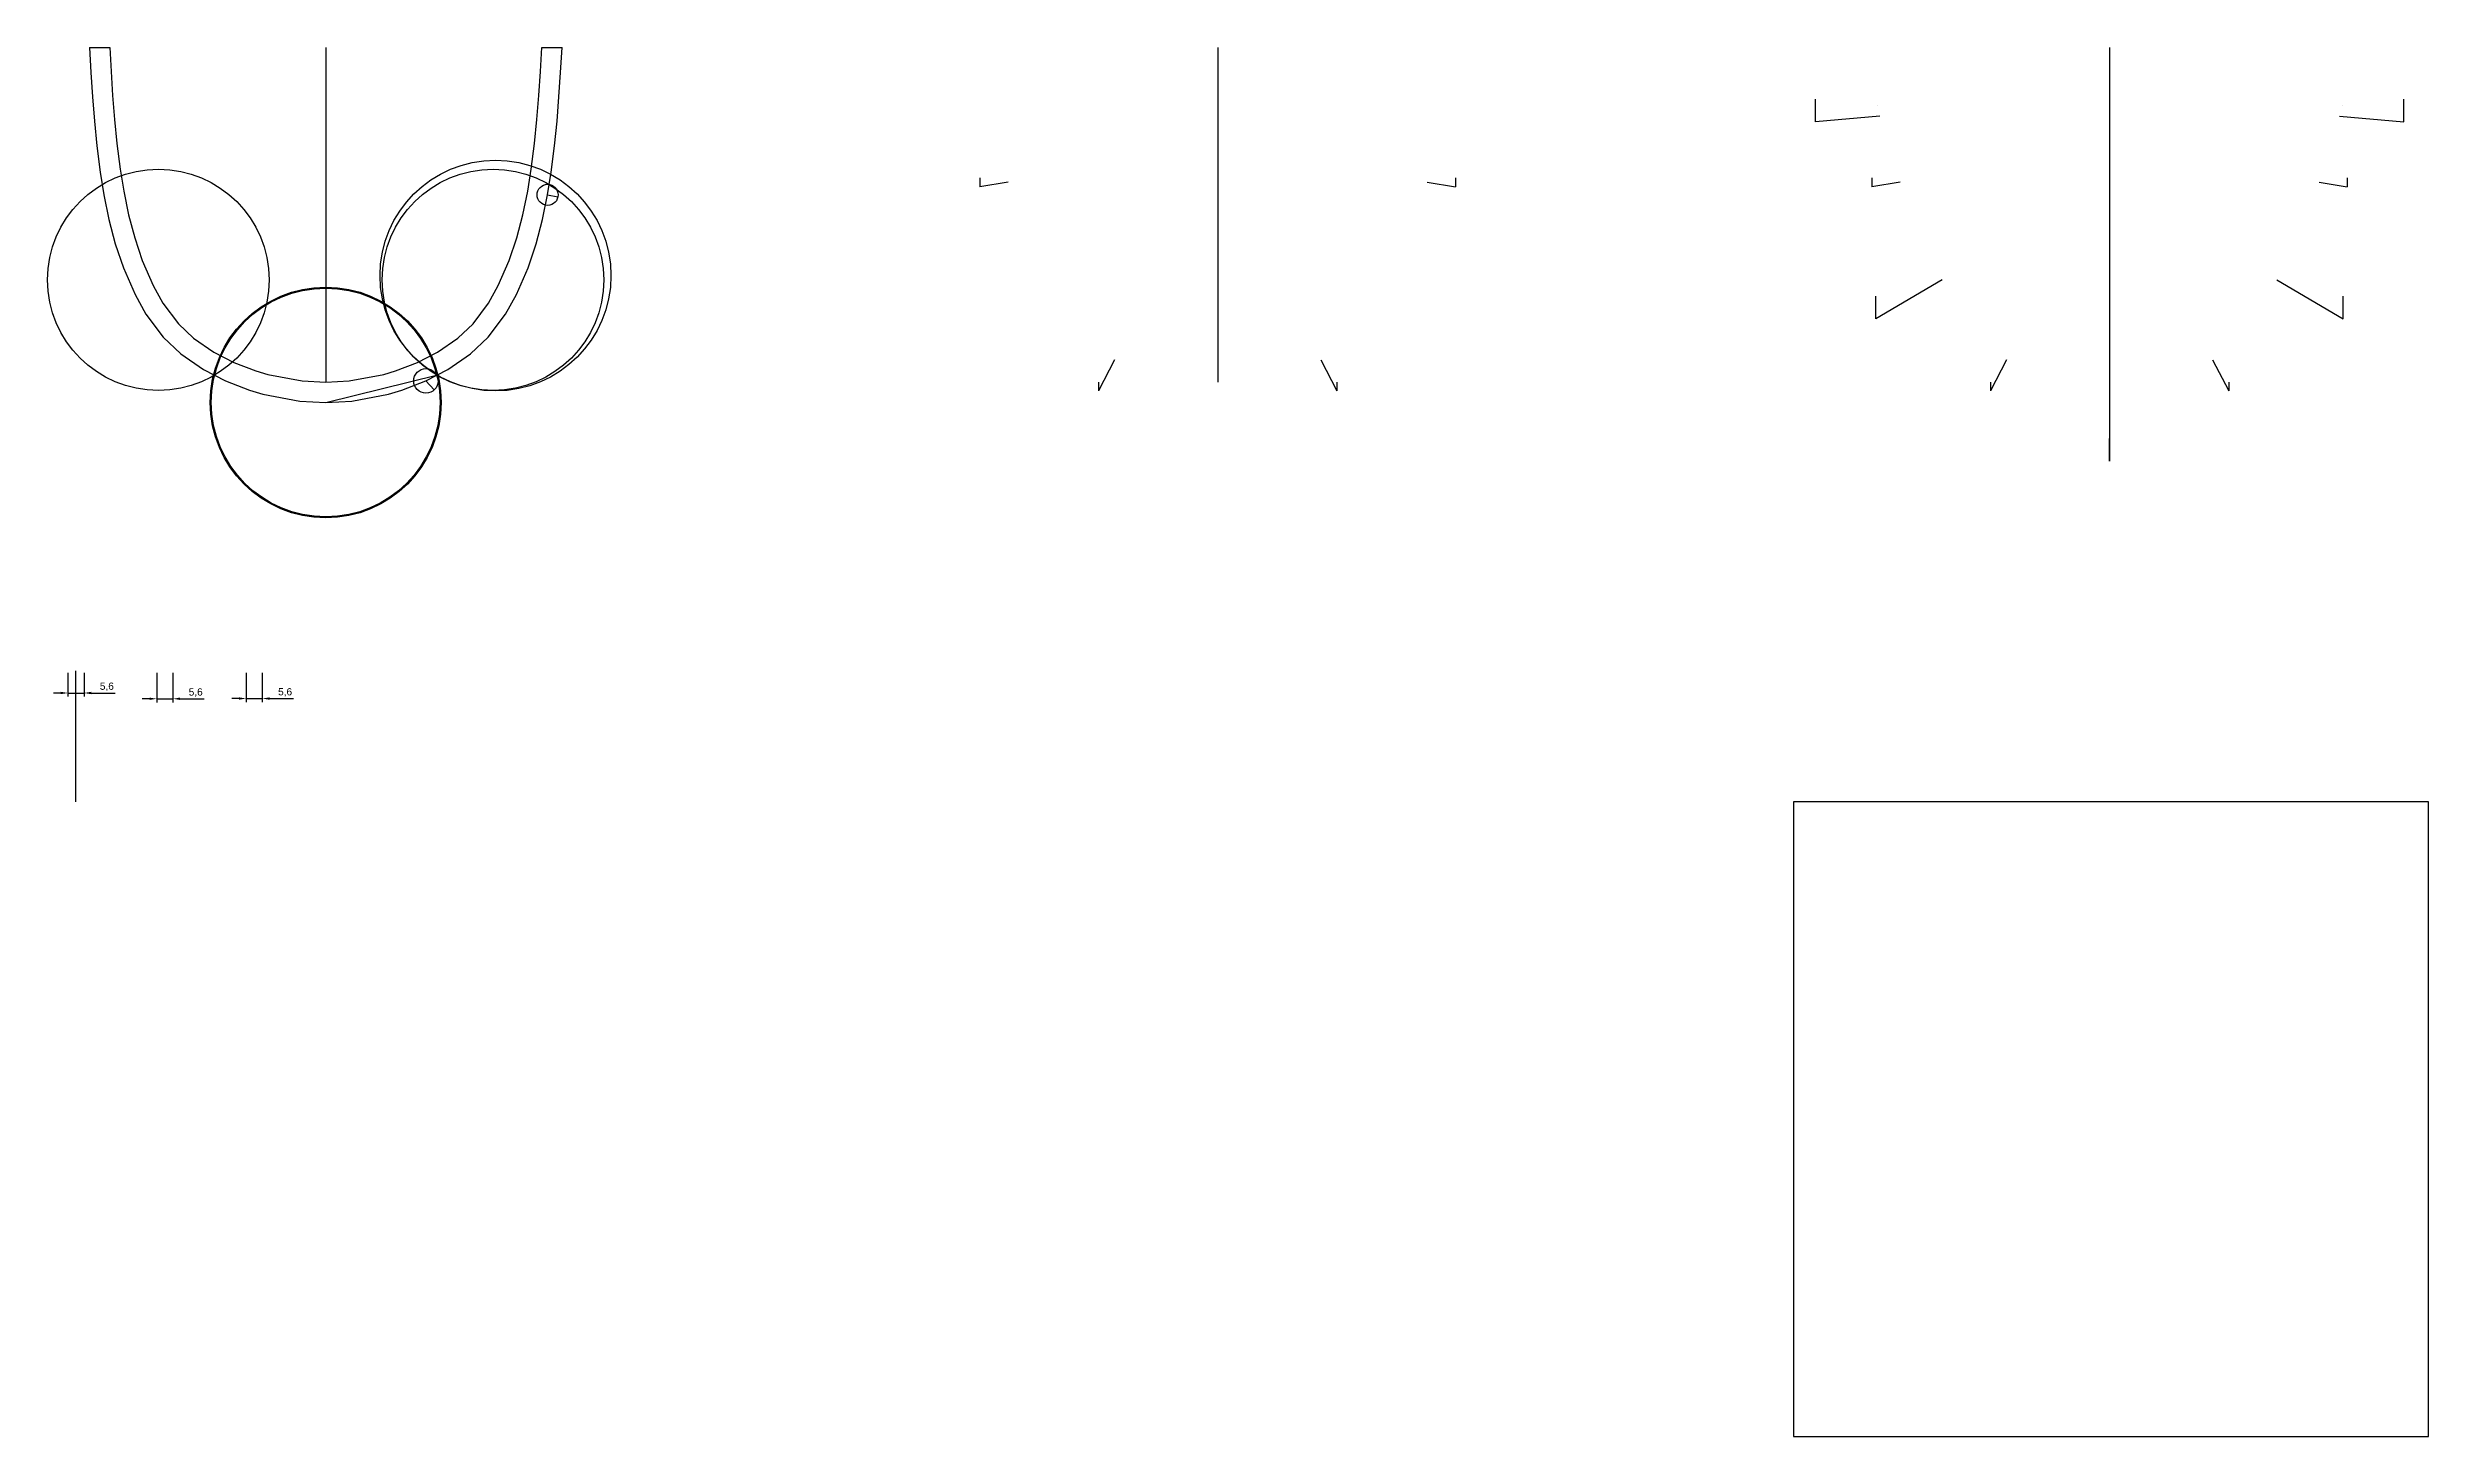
# Model space of a CAD drawing. Header units: millimetres. Extents: x 9 to 1485, y -262 to 627.
# Drawn here: x 661 to 1485, y -262 to 220 of the extents above; entities that cross this region are included whole.
import ezdxf

# ---------------------------------------------------------------- set-up
doc = ezdxf.new("R2010")
doc.units = ezdxf.units.MM
doc.layers.add('AUX', color=6, linetype='Continuous')
doc.layers.add('Figura', color=5, linetype='Continuous')
doc.styles.get("Standard").update_dxf_attribs({"font": 'arial.ttf'})
doc.dimstyles.new('ISO-25', dxfattribs={"dimtxt": 2.5, "dimasz": 2.5, "dimexe": 1.25, "dimexo": 0.625, "dimtad": 1, "dimtxsty": 'Standard', "dimcen": 2.5, "dimadec": 0, "dimazin": 0, "dimtfac": 1, "dimtmove": 0, "dimatfit": 3, "dimfxl": 1, "dimarcsym": 0})

# ---------------------------------------------------------------- blocks, each defined once
blk = doc.blocks.new('*D4')
at = {"color": 0, "lineweight": -2, "transparency": 16777216}
for p, q in [((667.53, 2.82), (667.53, -5.44)), ((673.13, 2.82), (673.13, -5.44)), ((665.03, -4.19), (662.53, -4.19)), ((667.53, -4.19), (673.13, -4.19)), ((675.63, -4.19), (683.93, -4.19))]:
    blk.add_line(p, q, dxfattribs=at)
at = {"color": 0, "transparency": 16777216}
for points in [[(665.03, -3.77), (665.03, -4.6), (667.53, -4.19)], [(675.63, -3.77), (675.63, -4.6), (673.13, -4.19)]]:
    blk.add_solid(points, dxfattribs=at)
at = {"layer": 'Defpoints', "color": 0, "transparency": 16777216}
for p in [(667.53, 3.45), (673.13, 3.45), (673.13, -4.19)]:
    blk.add_point(p, dxfattribs=at)
at = {"color": 0, "transparency": 16777216, "insert": (681.03, -2.06), "char_height": 2.5, "attachment_point": 5}
blk.add_mtext('5,6', dxfattribs=at)
blk = doc.blocks.new('*D5')
at = {"color": 0, "lineweight": -2, "transparency": 16777216}
for p, q in [((698.31, 2.82), (698.31, -7.44)), ((703.91, 2.82), (703.91, -7.44)), ((695.81, -6.19), (693.31, -6.19)), ((698.31, -6.19), (703.91, -6.19)), ((706.41, -6.19), (714.71, -6.19))]:
    blk.add_line(p, q, dxfattribs=at)
at = {"color": 0, "transparency": 16777216}
for points in [[(695.81, -5.77), (695.81, -6.6), (698.31, -6.19)], [(706.41, -5.77), (706.41, -6.6), (703.91, -6.19)]]:
    blk.add_solid(points, dxfattribs=at)
at = {"layer": 'Defpoints', "color": 0, "transparency": 16777216}
for p in [(698.31, 3.45), (703.91, 3.45), (703.91, -6.19)]:
    blk.add_point(p, dxfattribs=at)
at = {"color": 0, "transparency": 16777216, "insert": (711.81, -4.06), "char_height": 2.5, "attachment_point": 5}
blk.add_mtext('5,6', dxfattribs=at)
blk = doc.blocks.new('*D6')
at = {"color": 0, "lineweight": -2, "transparency": 16777216}
for p, q in [((729.29, 2.82), (729.29, -7.36)), ((734.89, 2.82), (734.89, -7.36)), ((726.79, -6.11), (724.29, -6.11)), ((729.29, -6.11), (734.89, -6.11)), ((737.39, -6.11), (745.69, -6.11))]:
    blk.add_line(p, q, dxfattribs=at)
at = {"color": 0, "transparency": 16777216}
for points in [[(726.79, -5.69), (726.79, -6.53), (729.29, -6.11)], [(737.39, -5.69), (737.39, -6.53), (734.89, -6.11)]]:
    blk.add_solid(points, dxfattribs=at)
at = {"layer": 'Defpoints', "color": 0, "transparency": 16777216}
for p in [(729.29, 3.45), (734.89, 3.45), (734.89, -6.11)]:
    blk.add_point(p, dxfattribs=at)
at = {"color": 0, "transparency": 16777216, "insert": (742.79, -3.98), "char_height": 2.5, "attachment_point": 5}
blk.add_mtext('5,6', dxfattribs=at)

msp = doc.modelspace()

# ---------------------------------------------------------------- linework, layer by layer
for p, q in [((756.855, 219.521), (756.855, 103.523)), ((1065.881, 219.521), (1065.881, 103.523)), ((1374.906, 219.521), (1374.906, 103.523)), ((1272.968, 193.734), (1272.968, 201.661)), ((1476.844, 193.734), (1476.844, 201.661)), ((1295.248, 195.804), (1272.968, 193.734)), ((1454.564, 195.804), (1476.844, 193.734)), ((983.527, 174.342), (983.527, 171.295)), ((1148.234, 174.342), (1148.234, 171.295)), ((1292.553, 174.342), (1292.553, 171.295)), ((1457.259, 174.342), (1457.259, 171.295)), ((1316.939, 139.015), (1293.932, 125.458)), ((1293.932, 125.458), (1293.932, 133.385)), ((1432.873, 139.015), (1455.88, 125.458)), ((1455.88, 125.458), (1455.88, 133.385)), ((756.855, 96.512), (795.683, 106.124)), ((1024.616, 103.602), (1024.616, 100.555)), ((1107.145, 103.602), (1107.145, 100.555)), ((1333.642, 103.602), (1333.642, 100.555)), ((1374.906, 105.944), (1374.906, 76.147)), ((1416.17, 103.602), (1416.17, 100.555)), ((1374.906, 76.147), (1374.906, 84.074)), ((670.333, -41.917), (670.333, 3.446))]:
    msp.add_line(p, q)
at = {"extrusion": (-0.996928, -0.078324, 0)}
msp.add_line((1294.338, 199.392, 2), (1294.338, 199.392), dxfattribs=at)
at = {"extrusion": (0.996928, -0.078324, -6.01853e-36)}
msp.add_line((1455.474, 199.392, 2), (1455.474, 199.392), dxfattribs=at)
msp.add_lwpolyline([(1265.348, -261.868), (1485.348, -261.868), (1485.348, -41.868), (1265.348, -41.868)], close=True)
for centre, radius in [((815.679, 140.506), 40), ((833.728, 168.484), 3.65), ((756.855, 96.512), 40), ((791.576, 104.001), 4.25)]:
    msp.add_circle(centre, radius)
at = {"layer": 'AUX'}
for p, q in [((993.325, 172.878), (983.527, 171.295)), ((1138.436, 172.878), (1148.234, 171.295)), ((1302.351, 172.878), (1292.553, 171.295)), ((1447.461, 172.878), (1457.259, 171.295)), ((1030.187, 111.332), (1024.616, 100.555)), ((1101.574, 111.332), (1107.145, 100.555)), ((1339.212, 111.332), (1333.642, 100.555)), ((1410.6, 111.332), (1416.17, 100.555))]:
    msp.add_line(p, q, dxfattribs=at)
for points in [[(795.352, 105.953), (799.2, 107.942), (807.064, 113.386), (813.151, 119.134), (819.127, 127.148), (822.896, 133.929), (826.939, 143.197), (829.75, 151.529), (831.979, 159.974), (833.728, 168.484), (837.303, 167.749)], [(756.855, 96.512), (765.855, 97.02), (778.601, 99.439), (783.28, 100.819), (791.576, 104.001), (794.46, 100.879)]]:
    msp.add_lwpolyline(points, dxfattribs=at)
for centre, radius in [((698.88, 139.02), 38.378), ((814.831, 139.02), 38.378), ((756.855, 96.512), 39.637)]:
    msp.add_circle(centre, radius, dxfattribs=at)
at = {"layer": 'Figura'}
for p, q in [((674.994, 219.521), (682.006, 219.521)), ((831.705, 219.521), (838.717, 219.521))]:
    msp.add_line(p, q, dxfattribs=at)
for points in [[(674.994, 219.521), (675.501, 210.845), (676.049, 202.429), (676.712, 193.984), (677.549, 185.508), (678.709, 176.374), (679.983, 168.484), (681.732, 159.974), (683.961, 151.529), (686.772, 143.197), (690.815, 133.929), (694.584, 127.148), (700.56, 119.134), (706.647, 113.386), (714.511, 107.942), (722.135, 104.001), (730.431, 100.819), (735.11, 99.439), (747.856, 97.02), (756.855, 96.512)], [(682.006, 219.521), (682.487, 211.277), (683.031, 202.931), (683.685, 194.602), (684.506, 186.293), (685.638, 177.373), (686.87, 169.747), (688.549, 161.573), (690.669, 153.543), (693.308, 145.72), (697.096, 137.036), (700.475, 130.957), (705.808, 123.806), (711.068, 118.839), (718.125, 113.953), (725.004, 110.398), (732.678, 107.454), (736.756, 106.251), (748.71, 103.983), (756.855, 103.523), (765.001, 103.983), (776.954, 106.251), (781.033, 107.454), (788.707, 110.398), (795.586, 113.953), (802.643, 118.839), (807.902, 123.806), (813.236, 130.957), (816.614, 137.036), (820.403, 145.72), (823.042, 153.543), (825.161, 161.573), (826.841, 169.747), (828.073, 177.373), (829.205, 186.293), (830.026, 194.602), (830.68, 202.931), (831.224, 211.277), (831.705, 219.521)], [(834.31, 172.087), (835.002, 176.374), (836.162, 185.508), (836.999, 193.984), (837.662, 202.429), (838.21, 210.845), (838.717, 219.521)], [(795.352, 105.953), (799.2, 107.942), (807.064, 113.386), (813.151, 119.134), (819.127, 127.148), (822.896, 133.929), (826.939, 143.197), (829.75, 151.529), (831.979, 159.974), (833.728, 168.484), (834.31, 172.087)], [(756.855, 96.512), (765.855, 97.02), (778.601, 99.439), (783.28, 100.819), (791.576, 104.001), (795.352, 105.953)]]:
    msp.add_lwpolyline(points, dxfattribs=at)

# ---------------------------------------------------------------- dimensions: what is measured, and where the dimension line sits
for base, p1, p2, picture, middle in [((673.133, -4.188), (667.533, 3.446), (673.133, 3.446), '*D4', (681.033, -2.061)), ((703.91, -6.188), (698.31, 3.446), (703.91, 3.446), '*D5', (711.81, -4.06)), ((734.887, -6.111), (729.287, 3.446), (734.887, 3.446), '*D6', (742.787, -3.984))]:
    dim = msp.add_linear_dim(base=base, p1=p1, p2=p2, dimstyle='ISO-25')
    dim.commit()
    dim.dimension.update_dxf_attribs({"geometry": picture, "text_midpoint": middle})

doc.saveas('drawing.dxf')
